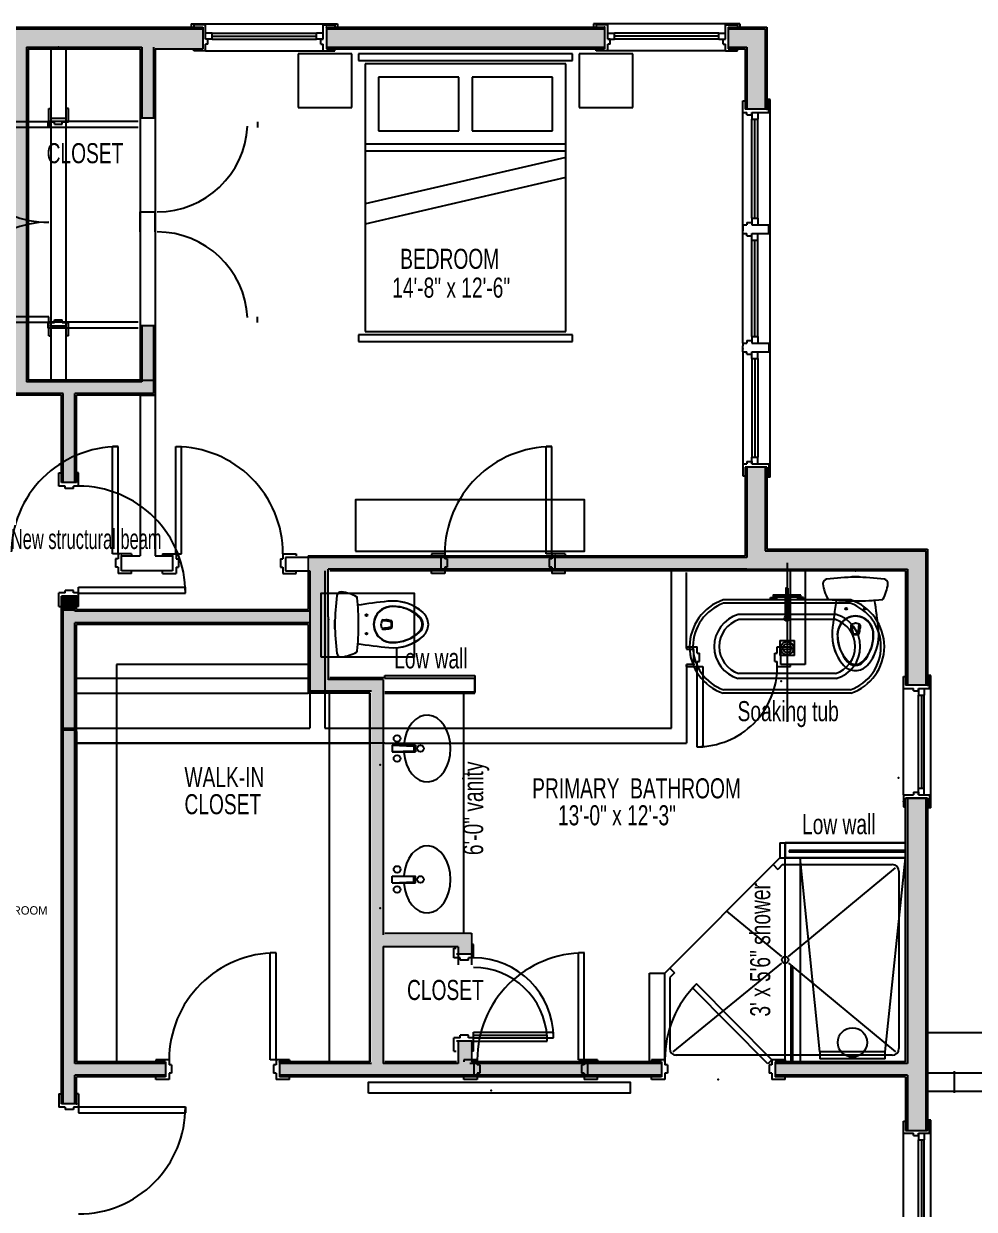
# Model space of a CAD drawing. Extents: x -757 to 664, y -454 to 231.
# Drawn here: x -4.8 to 279.2, y -123.1 to 231.2 of the extents above; entities that cross this region are included whole.
import ezdxf
from ezdxf.enums import TextEntityAlignment as Align

# ---------------------------------------------------------------- set-up
doc = ezdxf.new("R2010")
doc.units = 0
doc.header["$MEASUREMENT"] = 0
for name, color, linetype in [('1.2DEMO', 11, 'Continuous'), ('1.2DRWDWS', 3, 'Continuous'), ('1.2FILL', 7, 'Continuous'), ('1.2FURN', 11, 'Continuous'), ('1.2RMNAMES', 3, 'Continuous'), ('1.2WALLS', 3, 'Continuous')]:
    doc.layers.add(name, color=color, linetype=linetype)
doc.styles.add('DCADTXTSTYLE30', font='ARIAL NARROW')
doc.styles.add('DCADTXTSTYLE32', font='ARIAL NARROW')
doc.styles.add('DCADTXTSTYLE33', font='ARIAL NARROW')
doc.styles.add('DCADTXTSTYLE36', font='ARIAL NARROW')
doc.styles.add('DCADTXTSTYLE42', font='ARIAL NARROW')
doc.styles.add('DCADTXTSTYLE46', font='ARIAL NARROW')
doc.styles.add('DCADTXTSTYLE48', font='ARIAL NARROW')
doc.styles.add('DCADTXTSTYLE50', font='ARIAL NARROW')
doc.styles.add('DCADTXTSTYLE51', font='ARIAL NARROW')
doc.styles.add('DCADTXTSTYLE52', font='ARIAL NARROW')
doc.styles.add('DCADTXTSTYLE55', font='ARIAL NARROW')
doc.styles.add('DCADTXTSTYLE58', font='ARIAL NARROW')
doc.styles.add('DCADTXTSTYLE59', font='ARIAL NARROW')
doc.styles.add('DCADTXTSTYLE60', font='ARIAL NARROW')

# ---------------------------------------------------------------- blocks, each defined once
blk = doc.blocks.new('FIXT-TOILET19')
at = {"layer": '1.2FURN'}
blk.add_lwpolyline([(-14, -9.5), (14, -9.5), (14, 9.5), (-14, 9.5)], close=True, dxfattribs=at)

msp = doc.modelspace()

# ---------------------------------------------------------------- hatches: boundary and pattern name
at = {"layer": '1.2FILL', "linetype": 'Continuous', "ltscale": 8}
for points in [[(30.45, 224.22), (33.95, 224.22), (33.95, 202.97), (34.45, 202.97), (34.45, 223.72), (48.7, 223.72), (48.7, 229.72), (-106.8, 229.72), (-106.8, 224.22), (-7.42, 224.22), (-3.92, 224.22)], [(3.8, 120.72), (3.8, 124.22), (30.45, 124.25), (30.45, 140.97), (33.95, 140.97), (33.95, 124.22), (30.45, 124.22), (-3.92, 124.22), (-3.92, 224.22), (-7.42, 224.22), (-7.42, 124.22), (-41.8, 124.22), (-41.8, 223.72), (-45.3, 223.72), (-45.3, 202.97), (-41.8, 202.97), (-41.8, 140.97), (-45.3, 140.97), (-45.3, 117.28), (-41.8, 117.28), (-41.8, 120.72)], [(33.95, 224.22), (30.45, 224.22), (30.45, 202.97), (33.95, 202.97)], [(6.95, 120.72), (6.95, 94.11), (10.45, 94.11), (10.45, 120.72)], [(259.2, 68.22), (259.2, 33.61), (264.7, 33.61), (264.7, 73.72), (216.7, 73.72), (216.7, 98.72), (211.2, 98.72), (211.2, 71.72), (153.95, 71.72), (153.95, 68.22), (189.2, 68.22), (192.7, 68.22), (211.2, 68.22)], [(119.95, 71.72), (80.7, 71.72), (80.7, 31.72), (85.2, 31.72), (85.23, 68.22), (119.95, 68.22)], [(119.95, 71.72), (153.95, 71.72), (153.95, 68.22), (119.95, 68.22)], [(99.08, 20.72), (102.58, 20.72), (102.58, 35.22), (86.2, 35.22), (86.2, 68.22), (85.23, 68.22), (85.2, 31.72), (99.08, 31.72)], [(6.95, 60.11), (6.95, 55.72), (10.45, 55.72), (10.45, 60.11)], [(6.95, 20.22), (10.45, 20.22), (10.45, 52.22), (80.7, 52.22), (80.7, 55.72), (10.45, 55.72), (10.45, 55.72), (6.95, 55.72), (6.95, 55.72)], [(80.7, 55.72), (80.7, 52.22)], [(6.95, -91.53), (10.45, -91.53), (10.45, -83.03), (37.58, -83.03), (37.58, -79.53), (10.45, -79.53), (10.45, 20.22), (6.95, 20.22)], [(102.58, 20.22), (99.08, 20.22), (99.08, -79.53), (71.58, -79.53), (71.58, -83.03), (129.64, -83.03), (129.64, -79.53), (102.58, -79.53)], [(102.58, 20.22), (102.58, 16.72)], [(124.99, -44.56), (124.99, -46.79), (128.49, -46.79), (128.49, -41.06), (102.58, -41.06), (102.58, -44.56)], [(124.99, -79.53), (128.49, -79.53), (128.49, -72.79), (124.99, -72.79)]]:
    msp.add_hatch(color=7, dxfattribs=at).paths.add_polyline_path(points, flags=0)
at = {"layer": '1.2FILL', "linetype": 'Continuous', "ltscale": 12}
for points in [[(85.7, 229.72), (85.7, 224.22), (168.7, 224.22), (168.7, 229.72)], [(216.7, 229.72), (205.7, 229.72), (205.7, 224.22), (211.2, 224.22), (211.2, 205.72), (216.7, 205.72)], [(3.8, 120.72), (33.95, 120.72), (33.95, 124.22), (7.3, 124.22), (3.8, 124.22)], [(163.64, -79.53), (163.64, -83.03), (180.28, -83.03), (180.28, -79.53), (225.24, -79.53), (225.24, -83.03), (259.2, -83.03), (259.2, -99.51), (264.7, -99.51), (264.7, -0.16), (259.2, -0.16), (259.2, -14.07), (259.2, -17.57), (259.2, -79.53)], [(129.64, -83.03), (163.64, -83.03), (163.64, -79.53), (129.64, -79.53)], [(180.28, -79.53), (180.28, -83.03), (185.76, -83.03), (185.76, -79.53)], [(219.76, -79.53), (219.76, -83.03), (225.24, -83.03), (225.24, -79.53)]]:
    msp.add_hatch(color=7, dxfattribs=at).paths.add_polyline_path(points, flags=0)

# ---------------------------------------------------------------- linework, layer by layer
at = {"layer": '1.2DEMO', "color": 11, "linetype": 'Continuous', "ltscale": 2}
for p, q in [((3.3, 223.72), (3.3, 202.97)), ((7.8, 223.72), (7.8, 202.97)), ((29.95, 223.72), (29.95, 124.72)), ((29.95, 223.72), (29.95, 127.4)), ((34.45, 223.72), (34.45, 72.22)), ((2.67, 201.92), (2.67, 205.92)), ((2.67, 205.92), (3.3, 205.92)), ((8.55, 205.92), (7.92, 205.92)), ((8.55, 201.92), (8.55, 205.92)), ((3.3, 202.97), (7.8, 202.97)), ((2.67, 201.92), (-27.33, 201.92)), ((2.67, 200.17), (-27.33, 200.17)), ((2.67, 201.92), (2.67, 200.17)), ((2.67, 201.92), (4.42, 201.92)), ((4.42, 201.17), (4.42, 201.92)), ((4.42, 201.17), (6.67, 201.17)), ((6.67, 201.92), (8.55, 201.92)), ((6.67, 201.17), (6.67, 201.92)), ((2.67, 143.67), (-27.33, 143.67)), ((2.67, 141.92), (-27.33, 141.92)), ((2.67, 141.92), (2.67, 143.67)), ((2.67, 137.97), (2.67, 141.97)), ((2.67, 141.97), (4.43, 141.97)), ((4.43, 141.97), (4.43, 142.72)), ((4.43, 142.72), (6.68, 142.72)), ((6.68, 141.97), (6.68, 142.72)), ((6.68, 141.97), (8.55, 141.97)), ((8.55, 137.97), (8.55, 141.97)), ((3.3, 140.97), (7.8, 140.97)), ((2.67, 137.97), (3.3, 137.97)), ((8.55, 137.97), (7.92, 137.97)), ((29.95, 124.72), (33.95, 124.72)), ((29.95, 120.22), (34.45, 120.22)), ((29.95, 120.22), (29.95, 72.22)), ((21.72, 72.85), (21.72, 104.85)), ((23.47, 104.85), (21.72, 104.85)), ((23.47, 72.85), (23.47, 104.85)), ((40.64, 72.85), (40.64, 104.85)), ((40.64, 104.85), (42.39, 104.85)), ((42.39, 72.85), (42.39, 104.85)), ((151.26, 72.85), (151.26, 104.85)), ((153.01, 104.85), (151.26, 104.85)), ((153.01, 72.85), (153.01, 104.85)), ((23.47, 72.85), (21.72, 72.85)), ((23.41, 71.35), (22.66, 71.35)), ((22.66, 71.35), (22.66, 68.85)), ((27.41, 72.85), (23.41, 72.85)), ((23.41, 72.85), (23.41, 71.35)), ((24.41, 67.72), (24.41, 72.22)), ((24.41, 72.22), (29.95, 72.22)), ((27.41, 72.85), (27.41, 72.22)), ((34.45, 72.22), (39.7, 72.22)), ((36.7, 72.85), (40.7, 72.85)), ((36.7, 72.85), (36.7, 72.22)), ((39.7, 72.22), (39.7, 67.74)), ((40.64, 72.85), (42.39, 72.85)), ((40.7, 72.85), (40.7, 71.35)), ((40.7, 71.35), (41.45, 71.35)), ((41.45, 71.35), (41.45, 68.85)), ((71.89, 71.35), (72.64, 71.35)), ((71.89, 71.35), (71.89, 68.85)), ((72.64, 72.85), (76.64, 72.85)), ((72.64, 72.85), (72.64, 71.35)), ((80.7, 71.72), (73.42, 71.72)), ((73.42, 71.72), (73.42, 67.75)), ((76.64, 72.85), (76.64, 72.22)), ((121.01, 72.85), (117.01, 72.85)), ((117.01, 72.85), (117.01, 72.22)), ((121.01, 72.85), (121.01, 71.35)), ((121.76, 71.35), (121.01, 71.35)), ((121.76, 71.35), (121.76, 68.85)), ((153.01, 72.85), (151.26, 72.85)), ((152.95, 71.35), (152.2, 71.35)), ((152.2, 71.35), (152.2, 68.85)), ((156.95, 72.85), (152.95, 72.85)), ((152.95, 72.85), (152.95, 71.35)), ((156.95, 72.85), (156.95, 72.22)), ((23.41, 68.85), (22.66, 68.85)), ((23.41, 68.85), (23.41, 66.97)), ((39.7, 67.74), (24.43, 67.74)), ((27.41, 66.97), (27.41, 67.6)), ((36.7, 66.97), (36.7, 67.6)), ((40.7, 68.85), (40.7, 66.97)), ((40.7, 68.85), (41.45, 68.85)), ((71.89, 68.85), (72.64, 68.85)), ((72.64, 68.85), (72.64, 66.97)), ((73.42, 67.75), (80.7, 67.75)), ((76.64, 66.97), (76.64, 67.6)), ((80.7, 67.72), (80.7, 20.72)), ((85.2, 67.72), (85.2, 20.72)), ((85.2, 67.72), (85.2, 20.72)), ((117.01, 66.97), (117.01, 67.6)), ((121.01, 68.85), (121.01, 66.97)), ((121.76, 68.85), (121.01, 68.85)), ((152.95, 68.85), (152.2, 68.85)), ((152.95, 68.85), (152.95, 66.97)), ((156.95, 66.97), (156.95, 67.6)), ((224.2, 67.72), (224.2, 44.22)), ((228.7, 67.72), (228.7, 39.72)), ((27.41, 66.97), (23.41, 66.97)), ((36.7, 66.97), (40.7, 66.97)), ((72.64, 66.97), (76.64, 66.97)), ((121.01, 66.97), (117.01, 66.97)), ((156.95, 66.97), (152.95, 66.97)), ((193.2, 44.66), (193.2, 67.25)), ((242.32, 51.48), (242.32, 50.61)), ((242.56, 51.78), (243.55, 52.05)), ((244.85, 51.78), (243.85, 52.05)), ((245.08, 51.48), (245.08, 50.61)), ((242.85, 48.72), (244.55, 48.72)), ((243, 48.92), (244.4, 48.92)), ((193.2, 44.97), (196.4, 44.97)), ((193.2, 44.97), (193.2, 44.35)), ((195.4, 44.22), (193.2, 44.22)), ((195.4, 39.72), (195.4, 44.22)), ((196.4, 43.1), (196.4, 44.97)), ((196.4, 43.1), (197.15, 43.1)), ((197.15, 40.6), (197.15, 43.1)), ((219.59, 43.1), (220.34, 43.1)), ((219.59, 40.6), (219.59, 43.1)), ((220.34, 44.97), (224.34, 44.97)), ((220.34, 43.1), (220.34, 44.97)), ((221.4, 39.72), (221.4, 44.22)), ((224.2, 44.22), (221.4, 44.22)), ((224.34, 44.97), (224.34, 44.35)), ((195.4, 39.72), (193.2, 39.72)), ((193.2, 39.1), (193.2, 39.72)), ((193.2, 39.41), (193.2, 16.22)), ((193.2, 39.1), (196.4, 39.1)), ((196.34, 39.1), (196.34, 15.1)), ((196.34, 39.1), (198.09, 39.1)), ((196.4, 39.1), (196.4, 40.6)), ((196.4, 40.6), (197.15, 40.6)), ((198.09, 39.1), (198.09, 15.1)), ((219.59, 40.6), (220.34, 40.6)), ((220.34, 39.1), (220.34, 40.6)), ((220.34, 39.1), (224.34, 39.1)), ((228.7, 39.72), (221.4, 39.72)), ((224.34, 39.1), (224.34, 39.72)), ((6.45, 20.72), (80.7, 20.72)), ((85.2, 20.72), (105.08, 20.72)), ((105.08, 20.72), (188.7, 20.72)), ((10.95, 16.22), (98.58, 16.22)), ((103.08, 16.22), (10.95, 16.22)), ((103.08, 16.22), (193.2, 16.22)), ((140.58, 16.22), (193.2, 16.22)), ((196.34, 15.1), (198.09, 15.1)), ((221.1, -13.57), (258.7, -13.57)), ((221.1, -13.57), (221.1, -18.07)), ((219.1, -20.07), (188.2, -50.97)), ((221.1, -18.07), (219.1, -20.07)), ((219.1, -20.07), (220.52, -21.48)), ((221.93, -20.07), (220.52, -21.48)), ((221.1, -18.07), (258.7, -18.07)), ((221.93, -20.07), (254.7, -20.07)), ((223.7, -47.55), (255.7, -21.07)), ((256.7, -22.07), (256.7, -75.03)), ((221.7, -47.55), (205.24, -33.93)), ((160.94, -78.4), (160.94, -46.4)), ((162.69, -78.4), (162.69, -46.4)), ((189.2, -76.03), (221.7, -49.55)), ((223.7, -49.55), (255.7, -76.03)), ((182.2, -79.03), (182.2, -52.47)), ((182.2, -52.47), (186.7, -52.47)), ((188.2, -50.97), (186.7, -52.47)), ((186.7, -79.03), (186.7, -52.47)), ((188.2, -50.97), (189.62, -52.38)), ((189.62, -52.38), (188.2, -53.8)), ((188.2, -53.8), (188.2, -75.03)), ((254.7, -77.03), (189.91, -77.03))]:
    msp.add_line(p, q, dxfattribs=at)
for centre, radius in [((240.94, 56.4), 0.276), ((240.94, 56.4), 0.276), ((246.46, 56.4), 0.276), ((246.46, 56.4), 0.276), ((222.7, -48.55), 1)]:
    msp.add_circle(centre, radius, dxfattribs=at)
for centre, radius, start, end in [((2.67, 201.92), 30.05, 183.3385, 269.9183), ((2.67, 141.92), 30, 90, 176.6615), ((23.41, 72.85), 31.94, 89.8972, 180), ((40.7, 72.85), 31.94, 0, 90.1028), ((152.95, 72.85), 31.94, 89.8972, 180), ((235.24, 63.97), 1.26, 97.8817, 186.4559), ((245.72, 65.15), 11.81, 186.4554, 209.4775), ((243.7, 2.82), 62.99, 82.1189, 97.8811), ((243.01, 64), 1.97, 90.5161, 114.1097), ((243.7, -12.5), 78.47, 89.4839, 90.5161), ((244.39, 64), 1.97, 65.8903, 89.4839), ((241.68, 65.15), 11.81, 330.5225, 353.5446), ((252.17, 63.97), 1.26, 353.5441, 442.1201), ((235.82, 59.55), 0.433, 209.4781, 264.2189), ((245.72, 65.15), 11.81, 209.4775, 210.5707), ((243.7, 137.46), 78.74, 264.0592, 264.2206), ((243.7, 137.46), 78.74, 264.2206, 270), ((432.52, 29.02), 196.85, 171.2017, 173.9763), ((243.7, 137.46), 78.74, 270, 275.7794), ((54.88, 29.02), 196.85, 6.1133, 8.7983), ((251.59, 59.55), 0.433, 275.7811, 330.5219), ((243.7, 137.46), 78.74, 275.7794, 275.9408), ((241.68, 65.15), 11.81, 329.4293, 330.5225), ((243.7, 48.92), 5.32, 33.5054, 146.4946), ((243.7, 48.92), 5.24, 33.5054, 146.4946), ((250.3, 48.53), 13.58, 175.1848, 221.8886), ((244.19, 48.59), 5.91, 146.4946, 179.4488), ((244.19, 48.59), 5.83, 146.4946, 179.4488), ((242.64, 51.48), 0.315, 105, 180), ((247.05, 50.61), 4.72, 180, 201.9348), ((252.46, 51.68), 9.84, 180, 196.2602), ((243.7, 51.48), 0.591, 75, 105), ((234.94, 51.68), 9.84, 343.7398, 360), ((240.35, 50.61), 4.72, 338.0652, 360), ((244.76, 51.48), 0.315, 0, 75), ((237.11, 48.53), 13.58, 318.1114, 366.1133), ((243.21, 48.59), 5.83, 0.5512, 33.5054), ((243.21, 48.59), 5.91, 0.5512, 33.5054), ((250.3, 48.53), 13.58, 187.231, 221.9948), ((250.3, 48.53), 12.01, 179.4488, 221.8886), ((250.3, 48.53), 11.93, 179.4488, 198.0974), ((242.85, 48.92), 0.197, 201.9348, 270), ((243, 49.04), 0.118, 195.081, 270), ((244.4, 49.04), 0.118, 270, 344.919), ((244.55, 48.92), 0.197, 270, 338.0652), ((237.11, 48.53), 12.01, 318.1114, 360.5512), ((237.11, 48.53), 13.58, 318.1114, 353.9005), ((237.11, 48.53), 11.93, 341.9026, 360.5512), ((248.69, 48.01), 10.24, 198.0974, 226.8058), ((238.72, 48.01), 10.24, 313.1942, 341.9026), ((196.39, 39.11), 23.95, 269.8801, 359.9829), ((243.7, 42.62), 4.72, 222.1939, 318.1113), ((243.7, 42.62), 4.72, 222.1939, 318.1113), ((243.7, 42.62), 3.15, 221.9318, 318.0538), ((243.7, 42.7), 2.95, 226.8058, 313.1942), ((254.7, -22.07), 2, 0, 90), ((162.64, -78.4), 31.94, 89.8972, 180), ((190.2, -75.03), 2, 180, 270), ((254.7, -75.03), 2, 270, 360)]:
    msp.add_arc(centre, radius, start, end, dxfattribs=at)
for p in [(5.55, 224.22), (3.3, 140.97), (24.41, 72.22), (39.7, 72.22), (153.95, 72.22), (195.4, 39.72), (222.7, -48.55)]:
    msp.add_point(p, dxfattribs=at)
at = {"layer": '1.2DRWDWS', "color": 7, "linetype": 'Continuous', "ltscale": 24}
for p, q in [((45.23, 231.22), (45.23, 230.22)), ((88.95, 231.22), (88.95, 230.22)), ((165.45, 231.22), (165.45, 230.22)), ((209.17, 231.22), (209.17, 230.22)), ((218.2, 208.57), (217.2, 208.57)), ((218.2, 95.76), (217.2, 95.76)), ((266.2, 36.45), (265.2, 36.45)), ((266.2, -3.12), (265.2, -3.12)), ((266.2, -96.43), (265.2, -96.43))]:
    msp.add_line(p, q, dxfattribs=at)
at = {"layer": '1.2DRWDWS', "color": 7, "linetype": 'Continuous', "ltscale": 12}
for p, q in [((45.23, 231.22), (88.95, 231.22)), ((209.17, 231.22), (165.45, 231.22)), ((49.48, 223.1), (84.7, 223.1)), ((204.92, 223.1), (169.7, 223.1)), ((218.2, 95.76), (218.2, 208.57)), ((210.08, 135.76), (210.08, 204.72)), ((210.08, 133.21), (210.08, 99.69)), ((266.2, -3.12), (266.2, 36.45)), ((258.08, 0.81), (258.08, 32.61)), ((266.2, -138.24), (266.2, -96.43)), ((258.08, -134.3), (258.08, -100.28))]:
    msp.add_line(p, q, dxfattribs=at)
at = {"layer": '1.2DRWDWS', "color": 3, "linetype": 'Continuous', "ltscale": 24}
for p, q in [((49.48, 230.85), (45.98, 230.85)), ((45.98, 230.85), (45.98, 230.22)), ((49.48, 226.6), (49.48, 230.85)), ((84.7, 230.85), (88.2, 230.85)), ((84.7, 226.6), (84.7, 230.85)), ((88.2, 230.85), (88.2, 230.22)), ((169.7, 230.85), (166.2, 230.85)), ((166.2, 230.85), (166.2, 230.22)), ((169.7, 226.6), (169.7, 230.85)), ((204.92, 230.85), (208.42, 230.85)), ((204.92, 226.6), (204.92, 230.85)), ((208.42, 230.85), (208.42, 230.22)), ((45.98, 223.1), (45.98, 223.72)), ((50.23, 226.6), (49.48, 226.6)), ((49.48, 223.1), (49.48, 225.1)), ((50.23, 225.1), (49.48, 225.1)), ((50.23, 225.1), (50.23, 226.6)), ((83.95, 226.6), (84.7, 226.6)), ((83.95, 225.1), (83.95, 226.6)), ((83.95, 225.1), (84.7, 225.1)), ((84.7, 223.1), (84.7, 225.1)), ((88.2, 223.1), (88.2, 223.72)), ((166.2, 223.1), (166.2, 223.72)), ((170.45, 226.6), (169.7, 226.6)), ((169.7, 223.1), (169.7, 225.1)), ((170.45, 225.1), (169.7, 225.1)), ((170.45, 225.1), (170.45, 226.6)), ((204.17, 226.6), (204.92, 226.6)), ((204.17, 225.1), (204.17, 226.6)), ((204.17, 225.1), (204.92, 225.1)), ((204.92, 223.1), (204.92, 225.1)), ((208.42, 223.1), (208.42, 223.72)), ((49.48, 223.1), (45.98, 223.1)), ((84.7, 223.1), (88.2, 223.1)), ((169.7, 223.1), (166.2, 223.1)), ((204.92, 223.1), (208.42, 223.1)), ((210.08, 204.72), (210.08, 208.22)), ((210.08, 208.22), (210.7, 208.22)), ((217.83, 208.22), (217.2, 208.22)), ((217.83, 204.72), (217.83, 208.22)), ((210.08, 204.72), (211.27, 204.72)), ((211.27, 203.97), (211.27, 204.72)), ((211.27, 203.97), (212.77, 203.97)), ((212.77, 204.72), (217.83, 204.72)), ((212.77, 203.97), (212.77, 204.72)), ((65.08, 201.92), (65.08, 200.17)), ((210.08, 171.11), (210.08, 169.36)), ((210.08, 171.11), (211.27, 171.11)), ((211.27, 171.86), (211.27, 171.11)), ((211.27, 171.86), (212.77, 171.86)), ((212.77, 171.86), (212.77, 171.11)), ((212.77, 171.11), (217.83, 171.11)), ((217.83, 168.56), (217.83, 171.11)), ((210.08, 168.56), (210.08, 169.31)), ((210.08, 168.56), (211.27, 168.56)), ((211.27, 167.81), (211.27, 168.56)), ((211.27, 167.81), (212.77, 167.81)), ((212.77, 167.81), (212.77, 168.56)), ((212.77, 168.56), (217.83, 168.56)), ((65.08, 141.92), (65.08, 143.67)), ((210.08, 135.76), (210.08, 135.01)), ((210.08, 135.76), (211.27, 135.76)), ((210.08, 133.21), (210.08, 134.96)), ((211.27, 136.51), (211.27, 135.76)), ((211.27, 136.51), (212.77, 136.51)), ((212.77, 136.51), (212.77, 135.76)), ((212.77, 135.76), (217.83, 135.76)), ((217.83, 135.76), (217.83, 133.21)), ((210.08, 133.21), (211.27, 133.21)), ((211.27, 132.46), (211.27, 133.21)), ((211.27, 132.46), (212.77, 132.46)), ((212.77, 132.46), (212.77, 133.21)), ((212.77, 133.21), (217.83, 133.21)), ((210.08, 99.69), (211.27, 99.69)), ((210.08, 99.69), (210.08, 96.1)), ((211.27, 100.44), (211.27, 99.69)), ((211.27, 100.44), (212.77, 100.44)), ((212.77, 100.44), (212.77, 99.69)), ((212.77, 99.69), (217.83, 99.69)), ((217.83, 99.69), (217.83, 96.1)), ((5.7, 93.05), (5.7, 97.05)), ((11.58, 93.05), (11.58, 97.05)), ((210.08, 96.1), (210.7, 96.1)), ((217.83, 96.1), (217.2, 96.1)), ((7.58, 93.05), (5.7, 93.05)), ((7.58, 92.3), (7.58, 93.05)), ((10.08, 92.3), (7.58, 92.3)), ((11.58, 93.05), (10.08, 93.05)), ((10.08, 92.3), (10.08, 93.05)), ((5.7, 57.11), (5.7, 61.11)), ((7.58, 61.11), (5.7, 61.11)), ((7.58, 61.11), (7.58, 61.86)), ((10.08, 61.86), (7.58, 61.86)), ((10.08, 61.11), (10.08, 61.86)), ((11.58, 61.11), (10.08, 61.11)), ((11.58, 62.8), (43.58, 62.8)), ((11.58, 61.05), (11.58, 62.8)), ((11.58, 57.11), (11.58, 61.11)), ((11.58, 61.05), (43.58, 61.05)), ((43.58, 61.05), (43.58, 62.8)), ((258.08, 32.61), (258.08, 36.11)), ((258.08, 36.11), (258.7, 36.11)), ((265.83, 36.11), (265.2, 36.11)), ((265.83, 32.61), (265.83, 36.11)), ((258.08, 32.61), (261.02, 32.61)), ((261.02, 31.86), (261.02, 32.61)), ((262.52, 32.61), (265.83, 32.61)), ((262.52, 31.86), (262.52, 32.61)), ((261.02, 31.86), (262.52, 31.86)), ((258.08, 0.81), (261.02, 0.81)), ((258.08, 0.81), (258.08, -2.78)), ((261.02, 1.56), (261.02, 0.81)), ((261.02, 1.56), (262.52, 1.56)), ((262.52, 1.56), (262.52, 0.81)), ((262.52, 0.81), (265.83, 0.81)), ((265.83, 0.81), (265.83, -2.78)), ((258.08, -2.78), (258.7, -2.78)), ((265.83, -2.78), (265.2, -2.78)), ((222.7, -78.71), (222.7, -13.57)), ((222.7, -13.57), (258.7, -13.57)), ((222.7, -18.07), (258.7, -18.07)), ((68.88, -78.4), (68.88, -46.4)), ((70.63, -46.4), (68.88, -46.4)), ((70.63, -78.4), (70.63, -46.4)), ((196.22, -55.68), (194.98, -56.91)), ((218.76, -78.4), (196.22, -55.68)), ((217.52, -79.63), (194.98, -56.91)), ((38.63, -78.4), (34.63, -78.4)), ((38.63, -78.4), (38.63, -79.9)), ((39.38, -79.9), (38.63, -79.9)), ((39.38, -79.9), (39.38, -82.4)), ((70.63, -78.4), (68.88, -78.4)), ((70.58, -79.9), (69.83, -79.9)), ((69.83, -79.9), (69.83, -82.4)), ((74.58, -78.4), (70.58, -78.4)), ((70.58, -78.4), (70.58, -79.9)), ((186.76, -78.4), (182.76, -78.4)), ((186.76, -78.4), (186.76, -79.9)), ((187.51, -79.9), (186.76, -79.9)), ((187.51, -79.9), (187.51, -82.4)), ((218.76, -78.4), (217.52, -79.63)), ((218.7, -79.9), (217.95, -79.9)), ((217.95, -79.9), (217.95, -82.4)), ((222.7, -78.4), (218.7, -78.4)), ((218.7, -78.4), (218.7, -79.9)), ((38.63, -84.28), (34.63, -84.28)), ((38.63, -82.4), (38.63, -84.28)), ((39.38, -82.4), (38.63, -82.4)), ((70.58, -82.4), (69.83, -82.4)), ((70.58, -82.4), (70.58, -84.28)), ((74.58, -84.28), (70.58, -84.28)), ((186.76, -84.28), (182.76, -84.28)), ((186.76, -82.4), (186.76, -84.28)), ((187.51, -82.4), (186.76, -82.4)), ((218.7, -82.4), (217.95, -82.4)), ((218.7, -82.4), (218.7, -84.28)), ((222.7, -84.28), (218.7, -84.28)), ((5.7, -88.53), (5.7, -92.53)), ((11.58, -88.53), (11.58, -92.53)), ((7.58, -92.53), (5.7, -92.53)), ((7.58, -92.53), (7.58, -93.28)), ((10.08, -93.28), (7.58, -93.28)), ((11.58, -92.53), (10.08, -92.53)), ((10.08, -92.53), (10.08, -93.28)), ((11.58, -92.47), (43.58, -92.47)), ((11.58, -92.47), (11.58, -94.22)), ((11.58, -94.22), (43.58, -94.22)), ((43.58, -92.47), (43.58, -94.22)), ((258.08, -100.28), (258.08, -96.78)), ((258.08, -96.78), (258.7, -96.78)), ((265.83, -96.78), (265.2, -96.78)), ((265.83, -100.28), (265.83, -96.78)), ((258.08, -100.28), (261.02, -100.28)), ((261.02, -101.03), (261.02, -100.28)), ((261.02, -101.03), (262.52, -101.03)), ((262.52, -100.28), (265.83, -100.28)), ((262.52, -101.03), (262.52, -100.28))]:
    msp.add_line(p, q, dxfattribs=at)
at = {"layer": '1.2DRWDWS', "color": 3, "linetype": 'Continuous', "ltscale": 12}
for p, q in [((51.48, 228.35), (49.48, 228.35)), ((51.48, 226.6), (51.48, 228.35)), ((51.48, 227.47), (82.7, 227.47)), ((82.7, 226.6), (82.7, 228.35)), ((84.7, 228.35), (82.7, 228.35)), ((169.7, 228.35), (171.7, 228.35)), ((171.7, 226.6), (171.7, 228.35)), ((202.92, 227.47), (171.7, 227.47)), ((202.92, 226.6), (202.92, 228.35)), ((202.92, 228.35), (204.92, 228.35)), ((51.48, 226.6), (49.48, 226.6)), ((84.7, 226.6), (82.7, 226.6)), ((169.7, 226.6), (171.7, 226.6)), ((202.92, 226.6), (204.92, 226.6)), ((212.77, 204.72), (212.77, 202.72)), ((212.77, 202.72), (214.52, 202.72)), ((213.64, 173.11), (213.64, 202.72)), ((214.52, 204.72), (214.52, 202.72)), ((212.77, 173.11), (214.52, 173.11)), ((212.77, 173.11), (212.77, 171.11)), ((214.52, 173.11), (214.52, 171.11)), ((212.77, 166.56), (212.77, 168.56)), ((212.77, 166.56), (214.52, 166.56)), ((213.64, 137.76), (213.64, 166.56)), ((214.52, 166.56), (214.52, 168.56)), ((212.77, 137.76), (214.52, 137.76)), ((212.77, 137.76), (212.77, 135.76)), ((214.52, 137.76), (214.52, 135.76)), ((212.77, 131.21), (212.77, 133.21)), ((212.77, 131.21), (214.52, 131.21)), ((213.64, 131.21), (213.64, 101.69)), ((214.52, 131.21), (214.52, 133.21)), ((212.77, 101.69), (214.52, 101.69)), ((212.77, 99.69), (212.77, 101.69)), ((214.52, 99.69), (214.52, 101.69)), ((5.7, 97.05), (6.33, 97.05)), ((11.58, 97.05), (10.95, 97.05)), ((5.7, 57.11), (6.33, 57.11)), ((11.58, 57.11), (10.95, 57.11)), ((103.08, 35.72), (103.08, 36.44)), ((103.08, 36.44), (130.03, 36.44)), ((130.03, 36.44), (130.03, 31.44)), ((262.52, 32.61), (262.52, 30.61)), ((264.27, 32.61), (264.27, 30.61)), ((126.69, 31.44), (103.08, 31.44)), ((130.03, 31.44), (103.08, 31.44)), ((126.69, -40.56), (126.69, 31.44)), ((262.52, 30.61), (264.27, 30.61)), ((263.39, 30.61), (263.39, 2.81)), ((262.52, 2.81), (264.27, 2.81)), ((262.52, 0.81), (262.52, 2.81)), ((264.27, 0.81), (264.27, 2.81)), ((258.7, -79.03), (258.7, -0.16)), ((264.7, -70.28), (420.7, -70.28)), ((34.63, -78.4), (34.63, -79.03)), ((74.58, -78.4), (74.58, -79.03)), ((182.76, -78.4), (182.76, -79.03)), ((222.7, -78.4), (222.7, -79.03)), ((34.63, -84.28), (34.63, -83.65)), ((74.58, -84.28), (74.58, -83.65)), ((182.76, -84.28), (182.76, -83.65)), ((222.7, -84.28), (222.7, -83.65)), ((5.7, -88.53), (6.33, -88.53)), ((11.58, -88.53), (10.95, -88.53)), ((262.52, -100.28), (262.52, -102.28)), ((262.52, -102.28), (264.27, -102.28)), ((263.39, -102.28), (263.39, -132.3)), ((264.27, -100.28), (264.27, -102.28))]:
    msp.add_line(p, q, dxfattribs=at)
at = {"layer": '1.2DRWDWS', "color": 11, "linetype": 'Continuous', "ltscale": 24}
for p, q in [((51.48, 228.35), (82.7, 228.35)), ((202.92, 228.35), (171.7, 228.35)), ((51.48, 226.6), (82.7, 226.6)), ((202.92, 226.6), (171.7, 226.6)), ((212.77, 173.11), (212.77, 202.72)), ((214.52, 173.11), (214.52, 202.72)), ((212.77, 137.76), (212.77, 166.56)), ((214.52, 137.76), (214.52, 166.56)), ((212.77, 131.21), (212.77, 101.69)), ((214.52, 131.21), (214.52, 101.69)), ((262.52, 2.81), (262.52, 30.61)), ((264.27, 2.81), (264.27, 30.61)), ((262.52, -132.3), (262.52, -102.28)), ((264.27, -132.3), (264.27, -102.28))]:
    msp.add_line(p, q, dxfattribs=at)
at = {"layer": '1.2DRWDWS', "color": 3}
for p, q in [((29.4, 202), (2.4, 202)), ((2.4, 202), (2.4, 200.2)), ((29.4, 200.2), (2.4, 200.2)), ((29.4, 142), (2.4, 142)), ((2.4, 142), (2.4, 140.2)), ((29.4, 140.2), (2.4, 140.2)), ((129.6, -71), (151.6, -71)), ((129.6, -72.8), (151.6, -72.8)), ((151.6, -72.8), (151.6, -71))]:
    msp.add_line(p, q, dxfattribs=at)
at = {"layer": '1.2DRWDWS', "color": 11, "linetype": 'Continuous', "ltscale": 2}
for p, q in [((188.7, 20.72), (188.7, 67.72)), ((162.69, -46.4), (160.94, -46.4)), ((130.69, -78.4), (126.69, -78.4)), ((126.69, -78.4), (126.69, -79.03)), ((130.69, -78.4), (130.69, -79.9)), ((131.44, -79.9), (130.69, -79.9)), ((131.44, -79.9), (131.44, -82.4)), ((162.69, -78.4), (160.94, -78.4)), ((162.64, -79.9), (161.89, -79.9)), ((161.89, -79.9), (161.89, -82.4)), ((166.64, -78.4), (162.64, -78.4)), ((162.64, -78.4), (162.64, -79.9)), ((166.64, -78.4), (166.64, -79.03)), ((126.69, -84.28), (126.69, -83.65)), ((130.69, -84.28), (126.69, -84.28)), ((130.69, -82.4), (130.69, -84.28)), ((131.44, -82.4), (130.69, -82.4)), ((162.64, -82.4), (161.89, -82.4)), ((162.64, -82.4), (162.64, -84.28)), ((166.64, -84.28), (162.64, -84.28)), ((166.64, -84.28), (166.64, -83.65))]:
    msp.add_line(p, q, dxfattribs=at)
at = {"layer": '1.2DRWDWS', "color": 7, "linetype": 'Continuous'}
for p, q in [((102.21, 52.86), (101.95, 51.86)), ((102.21, 50.57), (101.95, 51.56)), ((102.52, 53.09), (103.38, 53.09)), ((102.52, 50.33), (103.38, 50.33)), ((105.07, 51.01), (105.07, 52.41)), ((105.27, 50.86), (105.27, 52.56))]:
    msp.add_line(p, q, dxfattribs=at)
at = {"layer": '1.2DRWDWS', "color": 1, "linetype": 'Continuous', "ltscale": 4}
for p, q in [((80.2, 39.72), (22.95, 39.72)), ((22.95, 39.72), (22.95, -79.03)), ((86.58, -79.03), (86.58, 31.22)), ((98.58, -79.03), (98.58, 31.22)), ((10.95, 19.72), (10.95, -79.03)), ((10.95, -79.03), (33.53, -79.03)), ((98.58, -79.03), (86.58, -79.03))]:
    msp.add_line(p, q, dxfattribs=at)
at = {"layer": '1.2DRWDWS', "color": 1, "linetype": 'Continuous', "ltscale": 12}
for p, q in [((105.24, 15.63), (112.24, 15.63)), ((105.24, 15.63), (105.24, 13.63)), ((105.24, 15.63), (111.74, 15.38)), ((111.74, 15.38), (112.24, 15.63)), ((111.74, 15.38), (111.74, 13.88)), ((112.24, 15.63), (112.24, 13.63)), ((111.74, 13.88), (105.24, 13.63)), ((105.24, 13.63), (112.24, 13.63)), ((112.24, 13.63), (111.74, 13.88)), ((105.24, -23.48), (112.24, -23.48)), ((105.24, -25.48), (105.24, -23.48)), ((111.74, -23.73), (105.24, -23.48)), ((112.24, -23.48), (111.74, -23.73)), ((111.74, -25.23), (111.74, -23.73)), ((112.24, -25.48), (112.24, -23.48)), ((105.24, -25.48), (111.74, -25.23)), ((105.24, -25.48), (112.24, -25.48)), ((111.74, -25.23), (112.24, -25.48)), ((10.95, -91.53), (6.45, -91.53))]:
    msp.add_line(p, q, dxfattribs=at)
at = {"layer": '1.2DRWDWS', "color": 7, "linetype": 'Continuous', "ltscale": 4}
for p, q in [((264.7, -82.28), (408.7, -82.28)), ((273.2, -81.78), (273.2, -88.28)), ((264.7, -87.78), (403.2, -87.78))]:
    msp.add_line(p, q, dxfattribs=at)
at = {"layer": '1.2DRWDWS', "color": 7, "linetype": 'Continuous'}
for centre in [(97.59, 54.47), (97.59, 54.47), (97.59, 48.95), (97.59, 48.95)]:
    msp.add_circle(centre, 0.276, dxfattribs=at)
at = {"layer": '1.2DRWDWS', "color": 1, "linetype": 'Continuous', "ltscale": 12}
for centre in [(106.74, 17.63), (106.74, 11.63), (106.74, -21.48), (106.74, -27.48)]:
    msp.add_circle(centre, 1, dxfattribs=at)
at = {"layer": '1.2DRWDWS', "color": 1, "linetype": 'Continuous', "ltscale": 4}
for centre in [(113.74, 14.63), (113.74, -24.48)]:
    msp.add_circle(centre, 1, dxfattribs=at)
at = {"layer": '1.2DRWDWS', "color": 1}
for centre, radius, start, end in [((35.1, 202), 27, 270, 357), ((35.1, 142), 27, 3, 90), ((129.6, -72.8), 22, 3, 90)]:
    msp.add_arc(centre, radius, start, end, dxfattribs=at)
at = {"layer": '1.2DRWDWS', "color": 1, "linetype": 'Continuous'}
for centre, start, end in [((11.58, 61.11), 359.8972, 450), ((70.58, -78.4), 89.8972, 180), ((218.7, -78.4), 134.6917, 180), ((11.58, -92.53), 270, 360.1028)]:
    msp.add_arc(centre, 31.94, start, end, dxfattribs=at)
at = {"layer": '1.2DRWDWS', "color": 3, "linetype": 'Continuous'}
for centre, radius, start, end in [((151.18, 51.71), 62.99, 172.1189, 187.8811), ((90.03, 60.18), 1.26, 83.5441, 172.1201), ((88.84, 49.69), 11.81, 60.5225, 83.5446), ((94.44, 59.6), 0.433, 5.7811, 60.5219), ((88.84, 49.69), 11.81, 59.4293, 60.5225), ((16.53, 51.71), 78.74, 5.7794, 5.9408), ((16.53, 51.71), 78.74, 0, 5.7794), ((124.98, -137.11), 196.85, 96.1133, 98.7983), ((105.4, 51.22), 5.91, 90.5512, 123.5054), ((105.4, 51.22), 5.83, 90.5512, 123.5054), ((105.46, 45.12), 13.58, 48.1114, 96.1133), ((105.46, 45.12), 12.01, 48.1114, 90.5512), ((105.46, 45.12), 11.93, 71.9026, 90.5512), ((105.46, 45.12), 13.58, 48.1114, 83.9005), ((90, 52.4), 1.97, 155.8903, 179.4839), ((105.07, 51.71), 5.32, 123.5054, 236.4946), ((105.07, 51.71), 5.24, 123.5054, 236.4946), ((105.99, 46.73), 10.24, 43.1942, 71.9026), ((111.3, 51.71), 2.95, 316.8058, 403.1942), ((111.37, 51.71), 3.15, 311.9318, 408.0538), ((111.37, 51.71), 4.72, 312.1939, 408.1113), ((111.37, 51.71), 4.72, 312.1939, 408.1113), ((166.49, 51.71), 78.47, 179.4839, 180.5161), ((90, 51.02), 1.97, 180.5161, 204.1097), ((16.53, 51.71), 78.74, 354.2206, 360), ((105.99, 56.7), 10.24, 288.0974, 316.8058), ((105.4, 52.2), 5.91, 236.4946, 269.4488), ((105.4, 52.2), 5.83, 236.4946, 269.4488), ((105.46, 58.31), 13.58, 265.1848, 311.8886), ((105.46, 58.31), 12.01, 269.4488, 311.8886), ((105.46, 58.31), 11.93, 269.4488, 288.0974), ((105.46, 58.31), 13.58, 277.231, 311.9948), ((90.03, 43.25), 1.26, 187.8817, 276.4559), ((88.84, 53.73), 11.81, 276.4554, 299.4775), ((94.44, 43.83), 0.433, 299.4781, 354.2189), ((88.84, 53.73), 11.81, 299.4775, 300.5707), ((16.53, 51.71), 78.74, 354.0592, 354.2206), ((124.98, 240.53), 196.85, 261.2017, 263.9763)]:
    msp.add_arc(centre, radius, start, end, dxfattribs=at)
at = {"layer": '1.2DRWDWS', "color": 7, "linetype": 'Continuous'}
for centre, radius, start, end in [((102.52, 51.71), 0.591, 165, 195), ((102.52, 52.77), 0.315, 90, 165), ((102.52, 50.65), 0.315, 195, 270), ((102.32, 42.95), 9.84, 73.7398, 90), ((102.32, 60.47), 9.84, 270, 286.2602), ((103.38, 48.36), 4.72, 68.0652, 90), ((103.38, 55.06), 4.72, 270, 291.9348), ((104.96, 52.41), 0.118, 0, 74.919), ((104.96, 51.01), 0.118, 285.081, 360), ((105.07, 52.56), 0.197, 0, 68.0652), ((105.07, 50.86), 0.197, 291.9348, 360)]:
    msp.add_arc(centre, radius, start, end, dxfattribs=at)
at = {"layer": '1.2DRWDWS', "color": 1, "linetype": 'Continuous', "ltscale": 4}
for centre, major_axis, start_param, end_param in [((115.74, 14.63), (0, 10), 1.678075, 7.745731), ((115.74, -24.48), (0, -10), 4.82064, 10.888296)]:
    msp.add_ellipse(centre, major_axis=major_axis, ratio=0.7, start_param=start_param, end_param=end_param, dxfattribs=at)
at = {"layer": '1.2DRWDWS', "color": 51, "linetype": 'Continuous'}
for p in [(85.7, 230.22), (168.7, 230.22), (217.2, 205.72), (265.2, 33.61), (265.2, -99.28)]:
    msp.add_point(p, dxfattribs=at)
at = {"layer": '1.2DRWDWS', "color": 3, "linetype": 'Continuous', "ltscale": 12}
for p in [(210.08, 170.28), (210.08, 170.24), (210.08, 134.09)]:
    msp.add_point(p, dxfattribs=at)
at = {"layer": '1.2DRWDWS', "color": 51, "linetype": 'Continuous', "ltscale": 12}
for p in [(34.45, 140.97), (10.95, 60.11), (71.58, -79.03)]:
    msp.add_point(p, dxfattribs=at)
at = {"layer": '1.2DRWDWS', "color": 51, "linetype": 'Continuous', "ltscale": 11.998862}
for p in [(243.7, 67.72), (86.27, 53.21)]:
    msp.add_point(p, dxfattribs=at)
at = {"layer": '1.2DRWDWS', "color": 1, "linetype": 'Continuous', "ltscale": 12}
for p in [(101.74, 9.77), (258.08, -1.25), (101.74, -33.12)]:
    msp.add_point(p, dxfattribs=at)
at = {"layer": '1.2DRWDWS', "color": 1, "linetype": 'Continuous', "ltscale": 2.0004}
msp.add_point((256.6, 5.87), dxfattribs=at)
at = {"layer": '1.2DRWDWS', "color": 11, "linetype": 'Continuous', "ltscale": 2}
for p in [(163.64, -79.03), (134.83, -87.53)]:
    msp.add_point(p, dxfattribs=at)
at = {"layer": '1.2FILL', "color": 3, "linetype": 'Continuous', "ltscale": 24}
for p, q in [((123.74, -47.91), (123.74, -45.06)), ((129.61, -47.91), (129.61, -43.91)), ((125.61, -47.91), (123.74, -47.91)), ((125.61, -48.66), (125.61, -47.91)), ((128.11, -48.66), (125.61, -48.66)), ((129.61, -47.91), (128.11, -47.91)), ((128.11, -48.66), (128.11, -47.91)), ((129.61, -70.1), (153.5, -70.1)), ((129.61, -71.85), (129.61, -70.1)), ((153.5, -71.85), (153.5, -70.1)), ((123.74, -75.79), (123.74, -71.79)), ((125.61, -71.79), (123.74, -71.79)), ((125.61, -71.79), (125.61, -71.04)), ((128.11, -71.04), (125.61, -71.04)), ((128.11, -71.79), (128.11, -71.04)), ((129.61, -71.79), (128.11, -71.79)), ((129.61, -75.79), (129.61, -71.79)), ((129.61, -71.85), (153.5, -71.85))]:
    msp.add_line(p, q, dxfattribs=at)
at = {"layer": '1.2FILL', "color": 3, "linetype": 'Continuous', "ltscale": 12}
for p, q in [((123.74, -45.06), (124.36, -45.06)), ((129.61, -43.91), (128.99, -43.91)), ((123.74, -75.79), (124.36, -75.79)), ((129.61, -75.79), (128.99, -75.79))]:
    msp.add_line(p, q, dxfattribs=at)
at = {"layer": '1.2FILL', "color": 11, "linetype": 'Continuous', "ltscale": 12, "elevation": 50647.97}
msp.add_lwpolyline([(98.18, -88.36), (98.18, -85.06), (176.35, -85.06), (176.35, -88.36)], close=True, dxfattribs=at)
at = {"layer": '1.2FILL', "color": 1, "linetype": 'Continuous'}
msp.add_arc((129.61, -71.79), 23.89, 0, 90, dxfattribs=at)
at = {"layer": '1.2FILL', "color": 7, "linetype": 'Continuous', "ltscale": 12}
msp.add_point((5.55, 224.22), dxfattribs=at)
at = {"layer": '1.2FILL', "color": 51, "linetype": 'Continuous', "ltscale": 12}
msp.add_point((128.99, -72.79), dxfattribs=at)
at = {"layer": '1.2FURN', "color": 11, "linetype": 'Continuous', "ltscale": 12}
for p, q in [((93.2, 222.22), (77.2, 222.22)), ((77.2, 222.22), (77.2, 206.22)), ((93.2, 206.22), (93.2, 222.22)), ((95.2, 222.22), (95.2, 220.22)), ((159.2, 222.22), (95.2, 222.22)), ((95.2, 220.22), (159.2, 220.22)), ((159.2, 220.22), (159.2, 222.22)), ((177.2, 222.22), (161.2, 222.22)), ((161.2, 222.22), (161.2, 206.22)), ((177.2, 206.22), (177.2, 222.22)), ((157.2, 219.22), (97.2, 219.22)), ((97.2, 219.22), (97.2, 139.22)), ((157.2, 139.22), (157.2, 219.22)), ((101.2, 215.22), (101.2, 199.22)), ((125.2, 215.22), (101.2, 215.22)), ((125.2, 199.22), (125.2, 215.22)), ((129.2, 215.22), (129.2, 199.22)), ((153.2, 215.22), (129.2, 215.22)), ((153.2, 199.22), (153.2, 215.22)), ((77.2, 206.22), (93.2, 206.22)), ((161.2, 206.22), (177.2, 206.22)), ((101.2, 199.22), (125.2, 199.22)), ((129.2, 199.22), (153.2, 199.22)), ((157.2, 195.22), (97.2, 195.22)), ((97.2, 193.22), (157.2, 193.22)), ((157.2, 191.22), (97.17, 177.37)), ((157.2, 185.22), (97.17, 171.37)), ((159.2, 138.22), (95.2, 138.22)), ((95.2, 138.22), (95.2, 136.22)), ((97.2, 139.22), (157.2, 139.22)), ((159.2, 136.22), (159.2, 138.22)), ((95.2, 136.22), (159.2, 136.22))]:
    msp.add_line(p, q, dxfattribs=at)
at = {"layer": '1.2FURN', "color": 3, "linetype": 'Continuous'}
for p, q in [((242.33, 59.03), (204.15, 59.03)), ((242.33, 31.15), (204.15, 31.15))]:
    msp.add_line(p, q, dxfattribs=at)
at = {"layer": '1.2FURN', "color": 11, "linetype": 'Continuous'}
for p, q in [((242.16, 58.03), (204.32, 58.03)), ((237.99, 54.65), (208.64, 54.65)), ((221.07, 46.86), (221.07, 42.45)), ((221.07, 46.86), (225.44, 46.86)), ((225.44, 42.45), (225.44, 46.86)), ((225.44, 42.45), (221.07, 42.45)), ((237.99, 35.53), (208.64, 35.53)), ((242.16, 32.15), (204.32, 32.15))]:
    msp.add_line(p, q, dxfattribs=at)
at = {"layer": '1.2FURN', "color": 1, "linetype": 'Continuous', "ltscale": 12}
for p, q in [((222.7, -78.71), (222.7, -13.57)), ((258.45, -15.86), (223.86, -15.86)), ((223.86, -15.86), (223.86, -16.36)), ((258.45, -16.36), (223.86, -16.36)), ((258.45, -15.86), (258.45, -16.36)), ((227.2, -18.07), (227.2, -79.21)), ((233.05, -76.06), (227.2, -18.07)), ((252.56, -76.06), (258.7, -18.07)), ((224.51, -78.87), (224.51, -50.41)), ((225.01, -50.41), (224.51, -50.41)), ((225.01, -78.87), (225.01, -50.41)), ((252.56, -76.06), (233.05, -76.06)), ((233.05, -76.06), (233.05, -78.06)), ((252.56, -78.06), (252.56, -76.06)), ((219.76, -79.03), (219.76, -83.53)), ((225.01, -78.87), (224.51, -78.87)), ((252.56, -78.06), (233.05, -78.06)), ((258.7, -99.51), (265.2, -99.51))]:
    msp.add_line(p, q, dxfattribs=at)
at = {"layer": '1.2FURN', "color": 11, "linetype": 'Continuous', "ltscale": 12}
msp.add_lwpolyline([(94.36, 73.58), (162.75, 73.58), (162.75, 88.93), (94.36, 88.93)], close=True, dxfattribs=at)
at = {"layer": '1.2FURN', "color": 7, "linetype": 'Continuous'}
for points in [[(227.42, 60.45), (219.07, 60.45), (219.07, 59.95), (227.42, 59.95)], [(223.6, 62.53), (222.89, 62.53), (222.89, 60.45), (223.6, 60.45)], [(218.35, 59.77), (220.14, 59.77), (220.14, 59.38), (218.35, 59.38)], [(223.81, 59.95), (222.66, 59.95), (222.66, 53.53), (223.81, 53.53)], [(228.15, 59.77), (226.35, 59.77), (226.35, 59.38), (228.15, 59.38)]]:
    msp.add_lwpolyline(points, close=True, dxfattribs=at)
for centre, radius in [((223.27, 53.53), 0.777), ((223.27, 44.65), 1.28)]:
    msp.add_circle(centre, radius, dxfattribs=at)
at = {"layer": '1.2FURN', "color": 11, "linetype": 'Continuous'}
msp.add_circle((223.27, 44.65), 1.96, dxfattribs=at)
at = {"layer": '1.2FURN', "color": 1, "linetype": 'Continuous', "ltscale": 12}
msp.add_circle((242.81, -73.19), 4.38, dxfattribs=at)
at = {"layer": '1.2FURN', "color": 3, "linetype": 'Continuous'}
for centre, start, end in [((208.86, 45.09), 108.682, 251.318), ((237.62, 45.09), 288.682, 431.318)]:
    msp.add_arc(centre, 14.71, start, end, dxfattribs=at)
at = {"layer": '1.2FURN', "color": 11, "linetype": 'Continuous'}
for centre, radius, start, end in [((208.86, 45.09), 13.71, 109.3575, 250.6425), ((237.62, 45.09), 13.71, 289.3575, 430.6425), ((211.47, 45.09), 9.97, 106.5247, 253.4753), ((235.15, 45.09), 9.97, 286.5247, 433.4753)]:
    msp.add_arc(centre, radius, start, end, dxfattribs=at)
at = {"layer": '1.2FURN', "color": 7, "linetype": 'Continuous'}
for centre, start, end in [((211.47, 45.09), 107.9387, 252.0613), ((235.15, 45.09), 287.9387, 432.0613)]:
    msp.add_arc(centre, 8.47, start, end, dxfattribs=at)
at = {"layer": '1.2FURN', "color": 3, "linetype": 'Continuous'}
msp.add_point((221.54, 34.78), dxfattribs=at)
at = {"layer": '1.2WALLS', "color": 132, "linetype": 'Continuous', "ltscale": 12}
for p, q in [((-106.8, 230.22), (48.7, 230.22)), ((85.7, 230.22), (168.7, 230.22)), ((205.7, 230.22), (217.2, 230.22)), ((217.2, 230.22), (217.2, 205.72)), ((217.2, 98.72), (217.2, 74.22)), ((217.2, 74.22), (265.2, 74.22)), ((265.2, 74.22), (265.2, 33.61))]:
    msp.add_line(p, q, dxfattribs=at)
at = {"layer": '1.2WALLS', "color": 7, "linetype": 'Continuous', "ltscale": 12}
for p, q in [((-106.8, 229.72), (48.7, 229.72)), ((85.7, 229.72), (168.7, 229.72)), ((205.7, 229.72), (216.7, 229.72)), ((216.7, 229.72), (216.7, 205.72)), ((-3.92, 224.22), (30.45, 224.22)), ((-3.92, 224.22), (-3.92, 124.22)), ((30.45, 224.22), (30.45, 202.97)), ((33.95, 224.22), (33.95, 202.97)), ((85.7, 224.22), (168.7, 224.22)), ((205.7, 224.22), (211.2, 224.22)), ((211.2, 224.22), (211.2, 205.72)), ((30.45, 140.97), (30.45, 124.22)), ((33.95, 140.97), (33.95, 120.72)), ((30.45, 124.22), (-3.92, 124.22)), ((33.95, 124.22), (33.95, 124.22)), ((6.95, 120.72), (-41.8, 120.72)), ((6.95, 94.11), (6.95, 120.72)), ((33.95, 120.72), (10.45, 120.72)), ((10.45, 94.11), (10.45, 120.72)), ((211.2, 98.72), (211.2, 71.72)), ((216.7, 98.72), (216.7, 73.72)), ((211.2, 71.72), (80.7, 71.72)), ((216.7, 73.72), (264.7, 73.72)), ((264.7, 73.72), (264.7, 33.61)), ((211.2, 68.22), (86.2, 68.22)), ((211.2, 68.22), (259.2, 68.22)), ((259.2, 68.22), (259.2, 33.61)), ((6.95, -91.53), (6.95, 60.11)), ((10.45, 55.72), (10.45, 60.11)), ((6.95, 55.72), (6.95, 55.72)), ((80.7, 55.72), (10.45, 55.72)), ((86.2, 54), (86.2, 35.2)), ((10.45, -79.53), (10.45, 52.22)), ((80.7, 52.22), (10.45, 52.22)), ((102.58, 35.22), (86.2, 35.22)), ((102.58, 35.22), (102.58, -41.06)), ((99.08, 31.72), (80.7, 31.72)), ((6.95, 20.22), (10.45, 20.22)), ((259.2, -0.16), (259.2, -79.53)), ((264.7, -0.16), (264.7, -99.51)), ((102.58, -44.56), (102.58, -79.53)), ((102.58, -44.56), (124.99, -44.56)), ((125, -44.6), (125, -50)), ((128.99, -46.79), (124.49, -46.79)), ((128.99, -72.79), (124.49, -72.79)), ((124.99, -72.79), (124.99, -79.53)), ((37.58, -79.53), (10.45, -79.53)), ((99.08, -79.53), (71.58, -79.53)), ((124.99, -79.53), (102.58, -79.53)), ((185.76, -79.53), (128.49, -79.53)), ((259.2, -79.53), (219.76, -79.53)), ((37.58, -83.03), (10.45, -83.03)), ((10.45, -91.53), (10.45, -83.03)), ((185.76, -83.03), (71.58, -83.03)), ((259.2, -83.03), (219.76, -83.03)), ((259.2, -83.03), (259.2, -99.51))]:
    msp.add_line(p, q, dxfattribs=at)
at = {"layer": '1.2WALLS', "color": 1, "linetype": 'Continuous', "ltscale": 12}
for p, q in [((48.7, 230.22), (48.7, 223.72)), ((85.7, 230.22), (85.7, 223.72)), ((168.7, 230.22), (168.7, 223.72)), ((205.7, 230.22), (205.7, 223.72)), ((217.2, 205.72), (210.7, 205.72)), ((34.45, 202.97), (29.95, 202.97)), ((34.45, 140.97), (29.95, 140.97)), ((217.2, 98.72), (210.7, 98.72)), ((217.2, 98.72), (210.7, 98.72)), ((10.95, 94.11), (6.45, 94.11)), ((119.95, 67.72), (119.95, 72.22)), ((153.95, 67.72), (153.95, 72.22)), ((10.95, 60.11), (6.45, 60.11)), ((265.2, 33.61), (258.7, 33.61)), ((265.2, -0.16), (258.7, -0.16)), ((258.7, -0.16), (265.2, -0.16)), ((37.58, -79.03), (37.58, -83.53)), ((71.58, -79.03), (71.58, -83.53)), ((185.76, -79.03), (185.76, -83.53))]:
    msp.add_line(p, q, dxfattribs=at)
at = {"layer": '1.2WALLS', "color": 5, "linetype": 'Continuous', "ltscale": 12}
for p, q in [((-3.42, 223.72), (29.95, 223.72)), ((-3.42, 223.72), (-3.42, 124.72)), ((29.95, 223.72), (29.95, 202.97)), ((34.45, 223.72), (48.7, 223.72)), ((34.45, 223.72), (34.45, 202.97)), ((85.7, 223.72), (168.7, 223.72)), ((205.7, 223.72), (210.7, 223.72)), ((210.7, 223.72), (210.7, 205.72)), ((29.95, 140.97), (29.95, 124.72)), ((34.45, 140.97), (34.45, 120.22)), ((29.95, 124.72), (-3.42, 124.72)), ((34.45, 124.72), (34.45, 124.72)), ((6.45, 120.22), (-41.3, 120.22)), ((6.45, 94.11), (6.45, 120.22)), ((34.45, 120.22), (10.95, 120.22)), ((10.95, 94.11), (10.95, 120.22)), ((210.7, 98.72), (210.7, 72.22)), ((80.2, 72.22), (210.7, 72.22)), ((80.2, 72.22), (80.2, 56.22)), ((258.7, 67.72), (86.7, 67.72)), ((258.7, 67.72), (258.7, 33.61)), ((6.45, 56.22), (6.45, 60.11)), ((10.95, 56.22), (10.95, 60.11)), ((6.45, 56.22), (6.45, 56.22)), ((6.45, 20.72), (6.45, 56.22)), ((10.95, 56.22), (80.2, 56.22)), ((10.95, -79.03), (10.95, 51.72)), ((80.2, 51.72), (10.95, 51.72)), ((80.2, 51.72), (80.2, 31.22)), ((103.08, 35.72), (86.7, 35.72)), ((80.2, 31.22), (98.58, 31.22)), ((98.6, 31.2), (98.6, -42.9)), ((6.45, -91.53), (6.45, 20.72)), ((265.2, -0.16), (265.2, -99.51)), ((103.08, -40.56), (128.99, -40.56)), ((129, -40.6), (129, -50)), ((128.99, -72.79), (128.99, -79.03)), ((37.58, -79.03), (10.95, -79.03)), ((98.58, -79.03), (71.58, -79.03)), ((124.49, -79.03), (103.08, -79.03)), ((185.76, -79.03), (128.99, -79.03)), ((222.81, -79.03), (219.76, -79.03)), ((258.7, -79.03), (219.76, -79.03)), ((258.7, -79.03), (225.74, -79.03)), ((37.58, -83.53), (10.95, -83.53)), ((10.95, -91.53), (10.95, -83.53)), ((185.76, -83.53), (71.58, -83.53)), ((258.7, -83.53), (219.76, -83.53)), ((258.7, -83.53), (258.7, -99.51))]:
    msp.add_line(p, q, dxfattribs=at)
at = {"layer": '1.2WALLS', "color": 11, "linetype": 'Continuous', "ltscale": 2}
for p, q in [((3.3, 223.72), (3.3, 124.72)), ((7.8, 223.72), (7.8, 124.72)), ((258.7, -13.57), (222.7, -13.57)), ((129.64, -79.03), (129.64, -83.53)), ((163.64, -79.03), (163.64, -83.53))]:
    msp.add_line(p, q, dxfattribs=at)
at = {"layer": '1.2WALLS', "color": 5}
for p, q in [((30, 169), (30, 175)), ((34.5, 169), (34.5, 175)), ((11, 31.2), (80.2, 31.2)), ((103.1, 31.2), (130, 31.2)), ((98.6, -42.9), (98.6, -79))]:
    msp.add_line(p, q, dxfattribs=at)
at = {"layer": '1.2WALLS', "color": 1}
for p, q in [((30, 175), (34.5, 175)), ((130, 31.2), (130, 35.7))]:
    msp.add_line(p, q, dxfattribs=at)
at = {"layer": '1.2WALLS', "color": 7}
for p, q in [((86.2, 54), (86.2, 68.2)), ((11, 35.7), (80.2, 35.7)), ((103.1, 35.7), (130, 35.7))]:
    msp.add_line(p, q, dxfattribs=at)
at = {"layer": '1.2WALLS', "color": 7, "linetype": 'Continuous'}
for p, q in [((223.27, 70.15), (223.27, 22.56)), ((237.76, 53.15), (208.86, 53.15)), ((237.76, 37.03), (208.86, 37.03))]:
    msp.add_line(p, q, dxfattribs=at)
at = {"layer": '1.2WALLS', "color": 3, "linetype": 'Continuous', "ltscale": 12}
for p, q in [((222.7, -13.57), (258.7, -13.57)), ((222.7, -13.57), (222.7, -18.07)), ((227.2, -18.07), (222.7, -18.07)), ((258.7, -18.07), (227.2, -18.07))]:
    msp.add_line(p, q, dxfattribs=at)
at = {"layer": '1.2WALLS', "color": 5, "linetype": 'Continuous', "ltscale": 12}
msp.add_point((202.73, -84.28), dxfattribs=at)
at = {"layer": '1.2WALLS', "color": 51, "linetype": 'Continuous', "ltscale": 12}
msp.add_point((10.95, -91.53), dxfattribs=at)

# ---------------------------------------------------------------- block references
at = {"layer": '1.2FURN'}
msp.add_blockref('FIXT-TOILET19', (98, 51.5), dxfattribs=at)

# ---------------------------------------------------------------- texts
at = {"layer": '1.2RMNAMES', "color": 5, "linetype": 'Continuous', "ltscale": 8, "width": 0.833333}
for s, style, p in [('CLOSET', 'DCADTXTSTYLE55', (2.05, 187.73)), ('BEDROOM', 'DCADTXTSTYLE30', (107.67, 156.17)), ('WALK-IN', 'DCADTXTSTYLE36', (43.23, 1.28)), ('PRIMARY  BATHROOM', 'DCADTXTSTYLE32', (147.11, -2.07)), ('CLOSET', 'DCADTXTSTYLE33', (43.23, -6.81)), ('CLOSET', 'DCADTXTSTYLE58', (109.73, -62.32))]:
    msp.add_text(s, height=6, dxfattribs=dict(at, style=style)).set_placement(p, align=Align.BOTTOM_LEFT)
at = {"layer": '1.2RMNAMES', "color": 3, "linetype": 'Continuous', "ltscale": 8}
for s, style, width, p in [('14\'-8" x 12\'-6"', 'DCADTXTSTYLE46', 0.833333, (105.3, 147.56)), ('New structural beam', 'DCADTXTSTYLE42', 0.714286, (-8.63, 72.45)), ('13\'-0" x 12\'-3"', 'DCADTXTSTYLE48', 0.833333, (154.83, -10.12))]:
    msp.add_text(s, height=6, dxfattribs=dict(at, style=style, width=width)).set_placement(p, align=Align.BOTTOM_LEFT)
at = {"layer": '1.2RMNAMES', "color": 3, "linetype": 'Continuous', "ltscale": 8, "width": 0.833333}
for s, style, p in [('Low wall', 'DCADTXTSTYLE60', (127.85, 44.57)), ('Soaking tub', 'DCADTXTSTYLE52', (238.73, 28.8)), ('Low wall', 'DCADTXTSTYLE59', (249.7, -4.97))]:
    msp.add_text(s, height=6, rotation=360, dxfattribs=dict(at, style=style)).set_placement(p, align=Align.TOP_RIGHT)
for s, rotation, style, p in [('6\'-0" vanity', 450, 'DCADTXTSTYLE51', (134.28, -17.23)), ('3\' x 5\'6" shower', 90, 'DCADTXTSTYLE50', (220.04, -65.48))]:
    msp.add_text(s, height=6, rotation=rotation, dxfattribs=dict(at, style=style)).set_placement(p, align=Align.BOTTOM_LEFT)
at = {"layer": '1.2RMNAMES'}
msp.add_text('BATHROOM', height=2.5, dxfattribs=at).set_placement((-17, -35))

doc.saveas('drawing.dxf')
